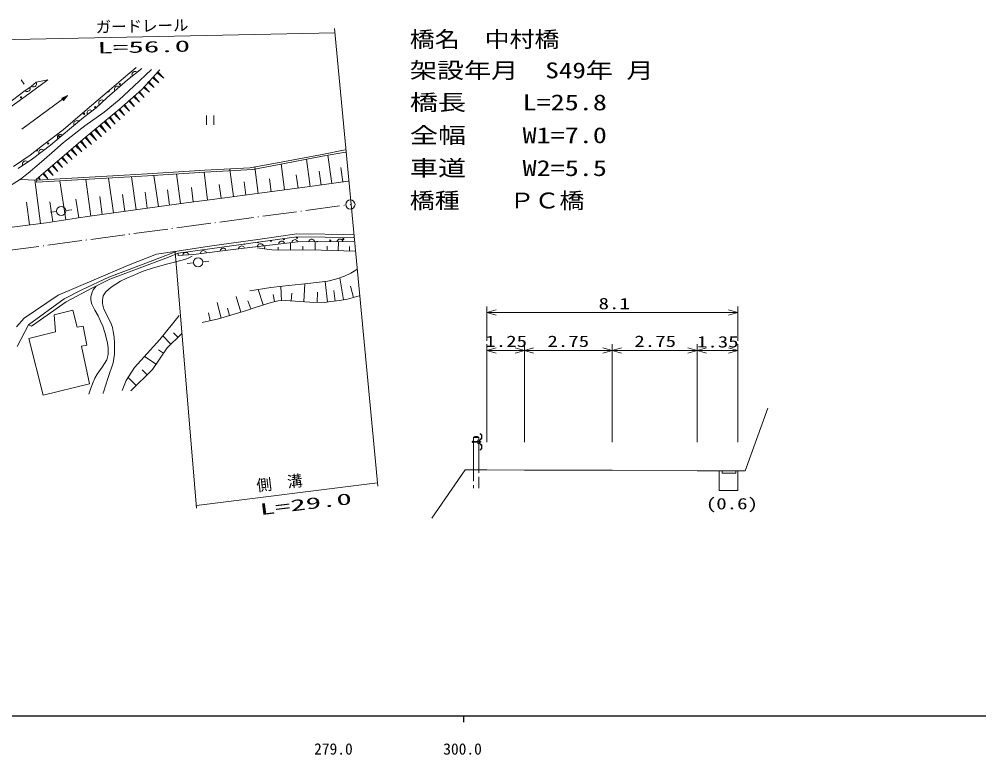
# Model space of a CAD drawing. Units: millimetres, scale not verified. Extents: x 34864 to 674864, y -75440 to 284560.
# Drawn here: x 291133 to 446056, y 103275 to 222063 of the extents above; entities that cross this region are included whole.
import ezdxf
from ezdxf.enums import TextEntityAlignment as Align

# ---------------------------------------------------------------- set-up
doc = ezdxf.new("R2010")
doc.units = ezdxf.units.MM
doc.header["$LTSCALE"] = 1000
for name, pattern in [('USER1', [3, 2.360656, -0.295082, 0.04918, -0.295082]), ('USER2', [2, 1.2, -0.8]), ('USER3', [2.5, 1.875, -0.625]), ('USER4', [7.000001, 5.508197, -0.688525, 0.114754, -0.688525])]:
    doc.linetypes.add(name, pattern=pattern)
for name, color, linetype, lineweight in [('M-TTL-BAND', 7, 'Continuous', 25), ('S-BGD', 1, 'Continuous', 13), ('S-BGD-CRST', 4, 'Continuous', 13), ('S-BGD-HTXT', 6, 'Continuous', 13), ('S-BMK', 3, 'USER4', 13)]:
    doc.layers.add(name, color=color, linetype=linetype, lineweight=lineweight)
doc.styles.add('ＭＳ ゴシック', font='')
doc.styles.get('ＭＳ ゴシック').set_extended_font_data('MS Gothic')

# ---------------------------------------------------------------- blocks, each defined once
blk = doc.blocks.new('BUHIN2')
at = {"layer": 'S-BGD'}
blk.add_circle((0, 0), 746, dxfattribs=at)
blk = doc.blocks.new('BUHIN5')
at = {"layer": 'S-BGD'}
for p, q in [((-578, 750), (-578, -750)), ((574, -750), (574, 750))]:
    blk.add_line(p, q, dxfattribs=at)
blk = doc.blocks.new('BUHIN31')
at = {"layer": 'S-BGD'}
blk.add_lwpolyline([(-500, -4), (-461, 112), (-402, 210), (-307, 320), (-198, 381), (-81, 417), (74, 418), (192, 384), (303, 325), (401, 215), (462, 118), (500, 4)], dxfattribs=at)
blk = doc.blocks.new('BUHIN33')
at = {"layer": 'S-BGD'}
blk.add_lwpolyline([(-496, -60), (-470, 59), (-422, 163), (-341, 284), (-239, 357), (-127, 405), (27, 424), (148, 403), (264, 357), (374, 259), (446, 169), (496, 60)], dxfattribs=at)
blk = doc.blocks.new('BUHIN35')
at = {"layer": 'S-BGD'}
blk.add_lwpolyline([(-496, -62), (-471, 57), (-423, 161), (-343, 282), (-241, 355), (-129, 405), (25, 424), (146, 404), (262, 358), (373, 261), (445, 172), (496, 62)], dxfattribs=at)
blk = doc.blocks.new('BUHIN158')
at = {"layer": 'S-BGD'}
for p, q in [((-303, 233), (-468, 425)), ((-448, 442), (-90, 25)), ((128, -190), (-428, 459)), ((-408, 476), (341, -397)), ((168, -156), (-389, 493)), ((-374, 506), (-16, 89)), ((-187, 332), (-352, 525))]:
    blk.add_line(p, q, dxfattribs=at)
blk.add_lwpolyline([(-500, 428), (423, -493), (-347, 559)], close=True, dxfattribs=at)
blk = doc.blocks.new('BUHIN159')
at = {"layer": 'S-BGD'}
for p, q in [((-326, 251), (-504, 458)), ((-482, 476), (-97, 27)), ((138, -204), (-461, 495)), ((-440, 513), (367, -428)), ((181, -168), (-419, 531)), ((-403, 545), (-17, 96)), ((-201, 358), (-379, 565))]:
    blk.add_line(p, q, dxfattribs=at)
blk.add_lwpolyline([(-538, 461), (456, -531), (-373, 602)], close=True, dxfattribs=at)
blk = doc.blocks.new('BUHIN160')
at = {"layer": 'S-BGD'}
for p, q in [((-345, 274), (-532, 498)), ((-509, 518), (-104, 31)), ((145, -221), (-486, 537)), ((-463, 556), (387, -464)), ((191, -182), (-440, 575)), ((-423, 590), (-17, 103)), ((-210, 387), (-397, 611))]:
    blk.add_line(p, q, dxfattribs=at)
blk.add_lwpolyline([(-569, 502), (480, -576), (-391, 651)], close=True, dxfattribs=at)
blk = doc.blocks.new('BUHIN162')
at = {"layer": 'S-BGD'}
for p, q in [((-322, 255), (-497, 465)), ((-475, 483), (-97, 29)), ((135, -206), (-454, 501)), ((-432, 519), (361, -433)), ((178, -170), (-411, 537)), ((-395, 550), (-16, 96)), ((-196, 361), (-371, 570))]:
    blk.add_line(p, q, dxfattribs=at)
blk.add_lwpolyline([(-531, 468), (448, -538), (-365, 607)], close=True, dxfattribs=at)
blk = doc.blocks.new('BUHIN164')
at = {"layer": 'S-BGD'}
for p, q in [((-306, 228), (-474, 418)), ((-454, 436), (-91, 24)), ((131, -188), (-435, 453)), ((-415, 470), (346, -392)), ((170, -153), (-396, 487)), ((-381, 500), (-18, 89)), ((-191, 330), (-359, 520))]:
    blk.add_line(p, q, dxfattribs=at)
blk.add_lwpolyline([(-506, 420), (430, -487), (-355, 554)], close=True, dxfattribs=at)
blk = doc.blocks.new('BUHIN167')
at = {"layer": 'S-BGD'}
for p, q in [((-328, 196), (-514, 368)), ((-497, 387), (-93, 15)), ((150, -173), (-479, 406)), ((-461, 425), (385, -354)), ((185, -135), (-444, 444)), ((-431, 458), (-27, 86)), ((-224, 308), (-411, 480))]:
    blk.add_line(p, q, dxfattribs=at)
blk.add_lwpolyline([(-546, 366), (478, -440), (-410, 514)], close=True, dxfattribs=at)
blk = doc.blocks.new('BUHIN170')
at = {"layer": 'S-BGD-CRST'}
blk.add_lwpolyline([(1500, -431), (0, 0), (1500, 428)], dxfattribs=at)
blk = doc.blocks.new('BUHIN171')
at = {"layer": 'S-BGD-CRST'}
blk.add_lwpolyline([(-1500, 431), (0, 0), (-1500, -428)], dxfattribs=at)
blk = doc.blocks.new('BUHIN173')
at = {"layer": 'S-BGD'}
blk.add_circle((0, 0), 22.5, dxfattribs=at)
at = {"layer": 'S-BMK', "linetype": 'Continuous'}
blk.add_circle((0, 0), 746, dxfattribs=at)

msp = doc.modelspace()

# ---------------------------------------------------------------- linework, layer by layer
at = {"layer": 'M-TTL-BAND'}
for p, q in [((34864, 109560), (573864, 109560)), ((362864, 109560), (362864, 108560))]:
    msp.add_line(p, q, dxfattribs=at)
at = {"layer": 'S-BGD'}
for p, q in [((307989, 212548), (310022, 214254)), ((310957, 214114), (308620, 212244)), ((312483, 213929), (309617, 211236)), ((313831, 213868), (310914, 210699)), ((295741, 212268), (292107, 209567)), ((293882, 211900), (295741, 212268)), ((305347, 210280), (307989, 212548)), ((313615, 213221), (313414, 213406)), ((313433, 213427), (313868, 213026)), ((314129, 212824), (313452, 213447)), ((313471, 213468), (314383, 212629)), ((314167, 212865), (313490, 213488)), ((313504, 213504), (313940, 213103)), ((313727, 213342), (313526, 213527)), ((291955, 211565), (291462, 212244)), ((291868, 210402), (293071, 211212)), ((293071, 211212), (293882, 211900)), ((308620, 212244), (305274, 209389)), ((309617, 211236), (307269, 209026)), ((310914, 210699), (307682, 207844)), ((311418, 210869), (311246, 211027)), ((311262, 211045), (311635, 210701)), ((311859, 210528), (311278, 211063)), ((311295, 211080), (312076, 210361)), ((311891, 210563), (311311, 211098)), ((311323, 211111), (311696, 210768)), ((311513, 210972), (311341, 211131)), ((292107, 209567), (288670, 207112)), ((289359, 208458), (291868, 210402)), ((291558, 204310), (298958, 209724)), ((301350, 206891), (305347, 210280)), ((305274, 209389), (303545, 207753)), ((310626, 210102), (310471, 210277)), ((310489, 210293), (310825, 209913)), ((311029, 209718), (310507, 210309)), ((310525, 210325), (311228, 209529)), ((311065, 209749), (310543, 210341)), ((310556, 210353), (310892, 209973)), ((310732, 210195), (310577, 210371)), ((307682, 207844), (301469, 202667)), ((303545, 207753), (301537, 206166)), ((307269, 209026), (304852, 207023)), ((298212, 204220), (301350, 206891)), ((301537, 206166), (299269, 204319)), ((304852, 207023), (301744, 204848)), ((307422, 207245), (307260, 207439)), ((307280, 207456), (307631, 207034)), ((307847, 206816), (307300, 207473)), ((307319, 207489), (308056, 206605)), ((307887, 206849), (307339, 207506)), ((307354, 207518), (307706, 207096)), ((307539, 207342), (307377, 207537)), ((301744, 204848), (298291, 202154)), ((294870, 201649), (298212, 204220)), ((299269, 204319), (296209, 201706)), ((303547, 203972), (303347, 204211)), ((303372, 204232), (303804, 203713)), ((304070, 203444), (303396, 204252)), ((303421, 204273), (304327, 203185)), ((304119, 203485), (303445, 204293)), ((303464, 204309), (303896, 203789)), ((303691, 204092), (303491, 204332)), ((292906, 200083), (294870, 201649)), ((296209, 201706), (293264, 199532)), ((301469, 202667), (293891, 196167)), ((298291, 202154), (296426, 200462)), ((290194, 198283), (292906, 200083)), ((296426, 200462), (294354, 198701)), ((340096, 199942), (332811, 198562)), ((332814, 198884), (340060, 200227)), ((340060, 200227), (343782, 200968)), ((343816, 200607), (340096, 199942)), ((341625, 195531), (340985, 200101)), ((293264, 199532), (290942, 197935)), ((294354, 198701), (292563, 197209)), ((328368, 198057), (332814, 198884)), ((332811, 198562), (328836, 197787)), ((333980, 194486), (333425, 198679)), ((338115, 195040), (337498, 199450)), ((292563, 197209), (291320, 196242)), ((295133, 196918), (294994, 197081)), ((295010, 197095), (295313, 196742)), ((295498, 196561), (295027, 197110)), ((295044, 197124), (295678, 196385)), ((295531, 196589), (295060, 197138)), ((295073, 197149), (295376, 196796)), ((295231, 197002), (295092, 197165)), ((311831, 196776), (306221, 196443)), ((306258, 196744), (311818, 197093)), ((311818, 197093), (321119, 197662)), ((321096, 197344), (311831, 196776)), ((313604, 191791), (312892, 196847)), ((317191, 192296), (316520, 197067)), ((321560, 192865), (320990, 197337)), ((328836, 197787), (321096, 197344)), ((321119, 197662), (328368, 198057)), ((325720, 193404), (325152, 197766)), ((329722, 193924), (329168, 198183)), ((336152, 194773), (335866, 196930)), ((339870, 195285), (339556, 197533)), ((343380, 195776), (343055, 198095)), ((291320, 196242), (288808, 194625)), ((291206, 196169), (293959, 196094)), ((294591, 189085), (293684, 196101)), ((306221, 196443), (293930, 195723)), ((293930, 195723), (293959, 196094)), ((293959, 196094), (306258, 196744)), ((294298, 196423), (294247, 196483)), ((294253, 196488), (294363, 196360)), ((294430, 196293), (294259, 196493)), ((294265, 196498), (294496, 196230)), ((294442, 196304), (294271, 196503)), ((294276, 196507), (294386, 196379)), ((294333, 196454), (294283, 196513)), ((298641, 189664), (297718, 195945)), ((302710, 190256), (301873, 196189)), ((306373, 190773), (305578, 196406)), ((310017, 191286), (309265, 196628)), ((323718, 193143), (323431, 195350)), ((327721, 193664), (327441, 195819)), ((331809, 194198), (331531, 196299)), ((344257, 195899), (337238, 194917)), ((308204, 191031), (307817, 193774)), ((311810, 191539), (311444, 194138)), ((315397, 192043), (315052, 194500)), ((319245, 192570), (318950, 194883)), ((330723, 194055), (322718, 193013)), ((337238, 194917), (330723, 194055)), ((292800, 188853), (292328, 192502)), ((296538, 189355), (296063, 192588)), ((300743, 189972), (300295, 193021)), ((304541, 190514), (304133, 193406)), ((318088, 192422), (309120, 191160)), ((322718, 193013), (318088, 192422)), ((297162, 191011), (296168, 190897)), ((298653, 191174), (299647, 191279)), ((309120, 191160), (301794, 190127)), ((295487, 189201), (288322, 188274)), ((301794, 190127), (295487, 189201)), ((330020, 186565), (321872, 185402)), ((321899, 185004), (330071, 186114)), ((335203, 185995), (328370, 185175)), ((335937, 187387), (330020, 186565)), ((330071, 186114), (335961, 186894)), ((334938, 184792), (334949, 185953)), ((336093, 186087), (335203, 185995)), ((345071, 187317), (335937, 187387)), ((335961, 186894), (345118, 186830)), ((345184, 186154), (336093, 186087)), ((338929, 184755), (338942, 186108)), ((342632, 184665), (342676, 186136)), ((313314, 184107), (316639, 184629)), ((316639, 184629), (313401, 183347)), ((321872, 185402), (316639, 184629)), ((316811, 184277), (321899, 185004)), ((325675, 184872), (319269, 184065)), ((328370, 185175), (325675, 184872)), ((331945, 184819), (329534, 185132)), ((330739, 184976), (330803, 185465)), ((339927, 184746), (331945, 184819)), ((332943, 184810), (332947, 185264)), ((336934, 184773), (336940, 185433)), ((345337, 184585), (339927, 184746)), ((340829, 184719), (340850, 185421)), ((344435, 184612), (344458, 185380)), ((305758, 180061), (315225, 183629)), ((308768, 182365), (313314, 184107)), ((313401, 183347), (310441, 182224)), ((315225, 183629), (316811, 184277)), ((316784, 183907), (316811, 184277)), ((319269, 184065), (316784, 183907)), ((320764, 182876), (321760, 182970)), ((303255, 179974), (308768, 182365)), ((310441, 182224), (305590, 180422)), ((319271, 182732), (318276, 182635)), ((344700, 181036), (345229, 181381)), ((345229, 181381), (345622, 181659)), ((297443, 177517), (303255, 179974)), ((305590, 180422), (301242, 178347)), ((302970, 178669), (305758, 180061)), ((337730, 179406), (340950, 179770)), ((340908, 176385), (340506, 179720)), ((340950, 179770), (342423, 180138)), ((342423, 180138), (343665, 180576)), ((343503, 176762), (342896, 180305)), ((343665, 180576), (344700, 181036)), ((301242, 178347), (298383, 176933)), ((298732, 176427), (302970, 178669)), ((328368, 178173), (331755, 178762)), ((330503, 175928), (329719, 178408)), ((331755, 178762), (333669, 178946)), ((333497, 176587), (333384, 178919)), ((333669, 178946), (337730, 179406)), ((337063, 176449), (337224, 179349)), ((342151, 176550), (341908, 178250)), ((345092, 177131), (344595, 178949)), ((291950, 173772), (297443, 177517)), ((298383, 176933), (292652, 172713)), ((326919, 174745), (326141, 177304)), ((332365, 176449), (332136, 177613)), ((334068, 176615), (332927, 176560)), ((338062, 176394), (334068, 176615)), ((335066, 176560), (335137, 177840)), ((339218, 176357), (339269, 177972)), ((342859, 176652), (341442, 176449)), ((344148, 176872), (342859, 176652)), ((346037, 177389), (344148, 176872)), ((293128, 172501), (298732, 176427)), ((296760, 174338), (299811, 175101)), ((299811, 175101), (300505, 172328)), ((323749, 173802), (323101, 176293)), ((325112, 174196), (324744, 175406)), ((329203, 175517), (327822, 175020)), ((328512, 175268), (328045, 176566)), ((331804, 176339), (329203, 175517)), ((332927, 176560), (331804, 176339)), ((340374, 176320), (338062, 176394)), ((341442, 176449), (340374, 176320)), ((290721, 172377), (291950, 173772)), ((297003, 171565), (296760, 174338)), ((315881, 172881), (316957, 174192)), ((323288, 173682), (320656, 173075)), ((321972, 173379), (321683, 174631)), ((324209, 173922), (323288, 173682)), ((327822, 175020), (324209, 173922)), ((292652, 172713), (290821, 169222)), ((292652, 172713), (293128, 172501)), ((300505, 172328), (301441, 172501)), ((301441, 172501), (302065, 169450)), ((313864, 170360), (315881, 172881)), ((292670, 170490), (297003, 171565)), ((295027, 161372), (292670, 170490)), ((315596, 169570), (314317, 170926)), ((317360, 171234), (315007, 169016)), ((316772, 170680), (316055, 171440)), ((302065, 169450), (301198, 169277)), ((301198, 169277), (302481, 163175)), ((309730, 165822), (313864, 170360)), ((315007, 169016), (312654, 165486)), ((313243, 166368), (311367, 167619)), ((314419, 168133), (313615, 168669)), ((308419, 163704), (309730, 165822)), ((312654, 165486), (309158, 162024)), ((311780, 164620), (310961, 165448)), ((302481, 163175), (295027, 161372)), ((307780, 162125), (308419, 163704)), ((310032, 162889), (308729, 164205))]:
    msp.add_line(p, q, dxfattribs=at)
for points in [[(309398, 212866), (309358, 212981), (309344, 213095), (309349, 213240), (309397, 213356), (309467, 213456), (309588, 213553), (309702, 213599), (309825, 213621), (309970, 213596), (310078, 213557), (310179, 213491)], [(292884, 211087), (292916, 210969), (292920, 210854), (292903, 210710), (292845, 210599), (292767, 210504), (292639, 210418), (292522, 210381), (292397, 210369), (292255, 210406), (292150, 210454), (292055, 210528)], [(293858, 211880), (293902, 211766), (293919, 211653), (293918, 211508), (293873, 211391), (293806, 211288), (293687, 211188), (293575, 211138), (293453, 211113), (293307, 211134), (293198, 211169), (293095, 211233)], [(306567, 210492), (306523, 210605), (306505, 210718), (306506, 210864), (306551, 210981), (306617, 211084), (306735, 211184), (306847, 211234), (306970, 211260), (307115, 211239), (307224, 211204), (307327, 211141)], [(298875, 209664), (298296, 208977), (298045, 209320), (298873, 209662)], [(298322, 209259), (298466, 209364), (298337, 209239), (298308, 209280), (298466, 209364)], [(304046, 208227), (303996, 208338), (303973, 208450), (303966, 208596), (304005, 208715), (304066, 208821), (304179, 208928), (304288, 208983), (304409, 209015), (304556, 209002), (304666, 208972), (304773, 208915)], [(302148, 206649), (302108, 206764), (302095, 206878), (302101, 207023), (302150, 207138), (302221, 207239), (302343, 207335), (302456, 207380), (302580, 207401), (302725, 207376), (302832, 207336), (302933, 207269)], [(300015, 204927), (299974, 205041), (299959, 205155), (299963, 205300), (300010, 205416), (300079, 205517), (300199, 205615), (300313, 205662), (300436, 205685), (300581, 205661), (300689, 205624), (300791, 205558)], [(297359, 202688), (297315, 202801), (297297, 202914), (297298, 203060), (297343, 203177), (297409, 203280), (297527, 203380), (297639, 203430), (297762, 203456), (297907, 203436), (298016, 203400), (298120, 203337)], [(294334, 200322), (294298, 200439), (294289, 200553), (294300, 200698), (294353, 200811), (294426, 200909), (294551, 201001), (294667, 201043), (294791, 201060), (294934, 201029), (295041, 200986), (295139, 200916)], [(291691, 198450), (291659, 198567), (291653, 198682), (291669, 198826), (291726, 198938), (291803, 199034), (291930, 199121), (292047, 199159), (292172, 199172), (292314, 199137), (292419, 199090), (292515, 199017)], [(335151, 185989), (335179, 186108), (335228, 186211), (335311, 186330), (335415, 186401), (335528, 186448), (335682, 186464), (335802, 186442), (335918, 186393), (336026, 186294), (336096, 186203), (336145, 186093)], [(317528, 183954), (317560, 184071), (317614, 184173), (317702, 184288), (317808, 184355), (317923, 184398), (318078, 184408), (318197, 184380), (318311, 184327), (318415, 184224), (318481, 184130), (318526, 184018)], [(326526, 184967), (326552, 185086), (326601, 185190), (326683, 185310), (326786, 185382), (326899, 185430), (327053, 185447), (327173, 185425), (327289, 185378), (327399, 185280), (327469, 185190), (327519, 185080)], [(319081, 183796), (318281, 183446), (317447, 183148), (315125, 182570), (312821, 181935), (311171, 181347), (309515, 180693), (308495, 180243), (307499, 179738), (306735, 179286), (305980, 178768), (305529, 178408), (305127, 178010), (304892, 177700), (304714, 177366), (304610, 177033), (304563, 176679), (304573, 176253), (304645, 175815), (304798, 175311), (305007, 174828), (305523, 173874), (305983, 172896), (306181, 172269), (306320, 171624), (306441, 170695), (306503, 169744), (306534, 168865), (306504, 167981), (306425, 167287), (306285, 166595), (305478, 164222), (304729, 161830), (304698, 161725), (304667, 161620)], [(302401, 161523), (302698, 162504), (303052, 163468), (303356, 164101), (303720, 164717), (304516, 165872), (305258, 167056), (305401, 167473), (305485, 167909), (305520, 168440), (305495, 168994), (305387, 169730), (305219, 170458), (304941, 171494), (304613, 172486), (304277, 173319), (303877, 174145), (303348, 175076), (302882, 176020), (302768, 176408), (302712, 176814), (302719, 177219), (302787, 177632), (302906, 177998), (303083, 178346), (303299, 178655), (303544, 178956)]]:
    msp.add_lwpolyline(points, dxfattribs=at)
for points in [[(313380, 213405), (314483, 212536), (313527, 213564)], [(311216, 211026), (312162, 210282), (311342, 211163)], [(298958, 209724), (298003, 209336), (298298, 208932)], [(298792, 209603), (298305, 209030), (298098, 209312)], [(298712, 209544), (298313, 209082), (298150, 209304)], [(298629, 209484), (298321, 209134), (298203, 209296)], [(298548, 209425), (298329, 209187), (298255, 209288)], [(310441, 210279), (311306, 209441), (310581, 210402)], [(307228, 207442), (308137, 206508), (307382, 207571)], [(303307, 204215), (304427, 203065), (303498, 204374)], [(294967, 197083), (295747, 196304), (295096, 197194)], [(294237, 196483), (294521, 196200), (294284, 196524)]]:
    msp.add_lwpolyline(points, close=True, dxfattribs=at)
for centre in [(307376, 211553), (291423, 209444), (303408, 207879), (301599, 206771), (297630, 203097), (295821, 201989), (335973, 186788), (341362, 186328), (343469, 186566)]:
    msp.add_circle(centre, 99.5, dxfattribs=at)
for centre, start, end in [((309185, 212661), 54.49753, 202.82151), ((292823, 211038), 210.26065, 37.65656), ((294320, 211135), 75.46191, 177.78022), ((305567, 210446), 210.37116, 50.91503), ((299789, 205664), 270.94754, 349.84923), ((294012, 200881), 177.62723, 79.5253), ((329649, 186074), 197.98764, 357.48564), ((331757, 186312), 173.14331, 21.9397), ((333865, 186550), 146.18138, 48.90163), ((339254, 186090), 12.24582, 168.59117), ((327541, 185837), 229.24163, 326.23165)]:
    msp.add_arc(centre, 99.5, start, end, dxfattribs=at)
at = {"layer": 'S-BGD-CRST'}
for p, q in [((366625, 170109), (366625, 175679)), ((407133, 175679), (407133, 170109)), ((366625, 174679), (407133, 174679)), ((366625, 153752), (366625, 169585)), ((372685, 169585), (372685, 153752)), ((386883, 169585), (386883, 153752)), ((400606, 169585), (400606, 153752)), ((407133, 169585), (407133, 153752)), ((366625, 168585), (372685, 168585)), ((372685, 168585), (386883, 168585)), ((386883, 168585), (400606, 168585)), ((400606, 168585), (407133, 168585)), ((408322, 149106), (412000, 159225)), ((365539, 155126), (365563, 155150)), ((365539, 155126), (365779, 154886)), ((365563, 155150), (365813, 154900)), ((364286, 153739), (364286, 153889)), ((364436, 153943), (364316, 153943)), ((364316, 153684), (364316, 153943)), ((364436, 153684), (364316, 153684)), ((364436, 153964), (364436, 153664)), ((364460, 153664), (364436, 153664)), ((364460, 154564), (364460, 149314)), ((365317, 154564), (364460, 154564)), ((364460, 154526), (365317, 154526)), ((365171, 153551), (365171, 154076)), ((365426, 154076), (365171, 154076)), ((365426, 153551), (365171, 153551)), ((365317, 154564), (365317, 154076)), ((365317, 149314), (365317, 153551)), ((365779, 154384), (365426, 154031)), ((365426, 154076), (365426, 153551)), ((365426, 153596), (365779, 153244)), ((365813, 154369), (365461, 154017)), ((365461, 154017), (365461, 153610)), ((365461, 153943), (365558, 153943)), ((365558, 153684), (365461, 153684)), ((365461, 153610), (365813, 153258)), ((365558, 153943), (365558, 153684)), ((365779, 154886), (365779, 154384)), ((365813, 154900), (365813, 154369)), ((365779, 152741), (365539, 152501)), ((365539, 152501), (365563, 152477)), ((365813, 152727), (365563, 152477)), ((365779, 153244), (365779, 152741)), ((365813, 153258), (365813, 152727)), ((357773, 141514), (363120, 149314)), ((363120, 149314), (366625, 149314)), ((366625, 149314), (372685, 149254)), ((372685, 149254), (386883, 149254)), ((386883, 149254), (400606, 149135)), ((400606, 149135), (404133, 149106)), ((404133, 149106), (407133, 149106)), ((404133, 145945), (404133, 149106)), ((404620, 149106), (404620, 148755)), ((404620, 148755), (406809, 148755)), ((406809, 148755), (406809, 149106)), ((406809, 149106), (408322, 149106)), ((407133, 149106), (407133, 145945)), ((407133, 145945), (404133, 145945))]:
    msp.add_line(p, q, dxfattribs=at)
at = {"layer": 'S-BGD-CRST', "linetype": 'USER1'}
msp.add_line((364210, 153814), (365732, 153814), dxfattribs=at)
at = {"layer": 'S-BGD-CRST', "linetype": 'USER2'}
for p, q in [((365461, 153889), (364286, 153889)), ((365461, 153739), (364286, 153739)), ((364460, 153964), (364436, 153964))]:
    msp.add_line(p, q, dxfattribs=at)
at = {"layer": 'S-BGD-CRST', "linetype": 'USER3'}
for p, q in [((364460, 149314), (364460, 146314)), ((365317, 146314), (365317, 149314))]:
    msp.add_line(p, q, dxfattribs=at)
at = {"layer": 'S-BGD-CRST'}
msp.add_arc((364889, 153948), 750, 55.14511, 124.85489, dxfattribs=at)
at = {"layer": 'S-BGD-HTXT'}
for p, q in [((342029, 220578), (349027, 146668)), ((278245, 218541), (342089, 219865)), ((316306, 184470), (319760, 143119)), ((319750, 143549), (348975, 147203))]:
    msp.add_line(p, q, dxfattribs=at)
at = {"layer": 'S-BMK'}
msp.add_line((268025, 181851), (343859, 192037), dxfattribs=at)

# ---------------------------------------------------------------- block references
for name, p in [('BUHIN167', (313219, 212236)), ('BUHIN167', (312470, 211462)), ('BUHIN164', (310119, 209156)), ('BUHIN164', (308515, 207715)), ('BUHIN164', (309317, 208435)), ('BUHIN162', (306201, 205674)), ('BUHIN162', (306961, 206341)), ('BUHIN5', (321967, 205761)), ('BUHIN160', (304680, 204340)), ('BUHIN160', (305441, 205007)), ('BUHIN160', (302336, 202416)), ('BUHIN160', (303125, 203048)), ('BUHIN159', (300787, 201163)), ('BUHIN159', (301562, 201792)), ('BUHIN158', (299241, 199898)), ('BUHIN158', (300011, 200533)), ('BUHIN158', (296967, 197948)), ('BUHIN158', (297725, 198598)), ('BUHIN158', (298483, 199248)), ('BUHIN158', (296209, 197299)), ('BUHIN173', (344602, 192137)), ('BUHIN2', (297907, 191096)), ('BUHIN33', (333495, 185790)), ('BUHIN31', (338366, 186104)), ('BUHIN31', (342911, 186137)), ('BUHIN35', (320870, 184267)), ('BUHIN35', (324073, 184670)), ('BUHIN33', (330078, 185380)), ('BUHIN2', (320017, 182804)), ('BUHIN170', (366625, 174679)), ('BUHIN171', (407133, 174679)), ('BUHIN170', (366625, 168585)), ('BUHIN171', (372685, 168585)), ('BUHIN170', (372685, 168585)), ('BUHIN171', (386883, 168585)), ('BUHIN170', (386883, 168585)), ('BUHIN171', (400606, 168585)), ('BUHIN170', (400606, 168585)), ('BUHIN171', (407133, 168585))]:
    msp.add_blockref(name, p)

# ---------------------------------------------------------------- texts
at = {"layer": 'M-TTL-BAND', "style": 'ＭＳ ゴシック'}
for s, p in [('279.0', (341864, 102755)), ('300.0', (362708, 102755))]:
    msp.add_text(s, height=1833, dxfattribs=at).set_placement(p, align=Align.BOTTOM_CENTER)
at = {"layer": 'S-BGD', "style": 'ＭＳ ゴシック'}
for s, width, p in [('橋名\u3000中村橋', 1.15, (354197, 216770)), ('架設年月\u3000S49年 月', 1.25, (354197, 211746)), ('橋長\u3000\u3000L=25.8', 1.3, (354197, 206580)), ('全幅\u3000\u3000W1=7.0', 1.3, (354197, 201273)), ('車道\u3000\u3000W2=5.5', 1.3, (354197, 195966)), ('橋種\u3000\u3000ＰＣ橋', 1.15, (354197, 190729))]:
    msp.add_text(s, height=2566, dxfattribs=dict(at, width=width)).set_placement(p, align=Align.BOTTOM_LEFT)
at = {"layer": 'S-BGD-CRST', "style": 'ＭＳ ゴシック', "width": 1.35}
for s, p in [('8.1', (384670, 174679)), ('1.25', (366389, 168585)), ('2.75', (376411, 168585)), ('2.75', (390443, 168585)), ('1.35', (400546, 168505)), ('(0.6)', (401989, 142366))]:
    msp.add_text(s, height=1833, dxfattribs=at).set_placement(p, align=Align.BOTTOM_LEFT)
at = {"layer": 'S-BGD-HTXT', "style": 'ＭＳ ゴシック'}
for s, rotation, p in [('ガードレール', 1.3, (303503, 219320)), ('側\u3000溝', 6.8, (329607, 145271))]:
    msp.add_text(s, height=1833, rotation=rotation, dxfattribs=at).set_placement(p, align=Align.BOTTOM_LEFT)
at = {"layer": 'S-BGD-HTXT', "style": 'ＭＳ ゴシック', "width": 2}
for s, rotation, p in [('L=56.0', 1.2, (303799, 215962)), ('L=29.0', 6.9, (330138, 141427))]:
    msp.add_text(s, height=1833, rotation=rotation, dxfattribs=at).set_placement(p, align=Align.BOTTOM_LEFT)

doc.saveas('drawing.dxf')
